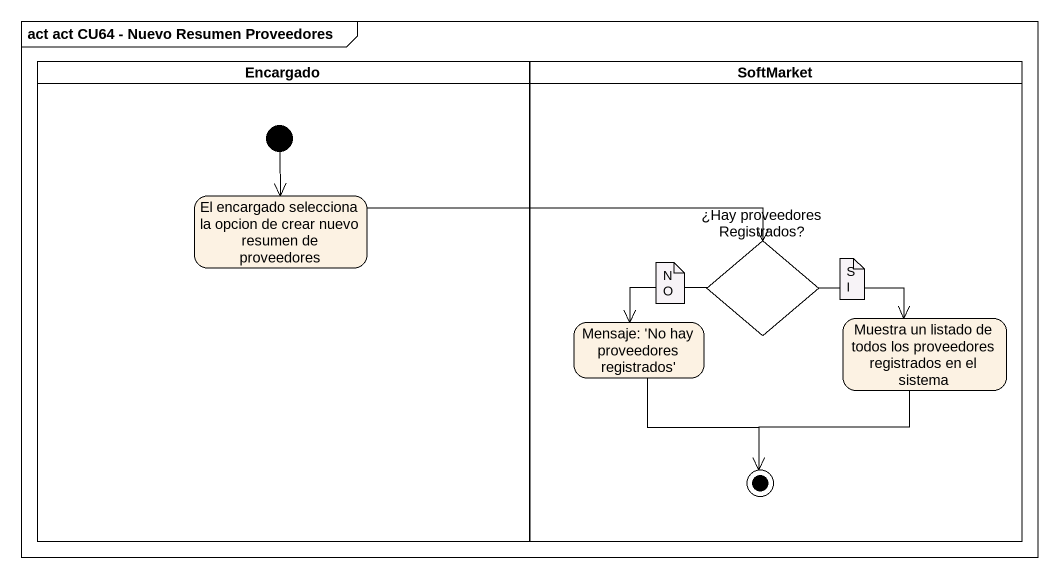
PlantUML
@startuml
mainframe act act CU64 - Nuevo Resumen Proveedores
hide empty description
state Encargado <<partition>> {
  state "El encargado selecciona la opcion de crear nuevo resumen de proveedores" as El_encargado_selecciona_la
  [*] --> El_encargado_selecciona_la
}
state SoftMarket <<partition>> {
  state "¿Hay proveedores Registrados?" as Hay_proveedores_Registrados <<choice>>
  state "Muestra un listado de todos los proveedores registrados en el sistema" as Muestra_un_listado_de_todos
  state "Mensaje: 'No hay proveedores registrados'" as Mensaje_No_hay_proveedores
  Muestra_un_listado_de_todos --> [*]
  Mensaje_No_hay_proveedores --> [*]
}
El_encargado_selecciona_la -right-> Hay_proveedores_Registrados
Hay_proveedores_Registrados -right-> Muestra_un_listado_de_todos
Hay_proveedores_Registrados -left-> Mensaje_No_hay_proveedores
note as N1
  SI
end note
note as N2
  NO
end note
@enduml
